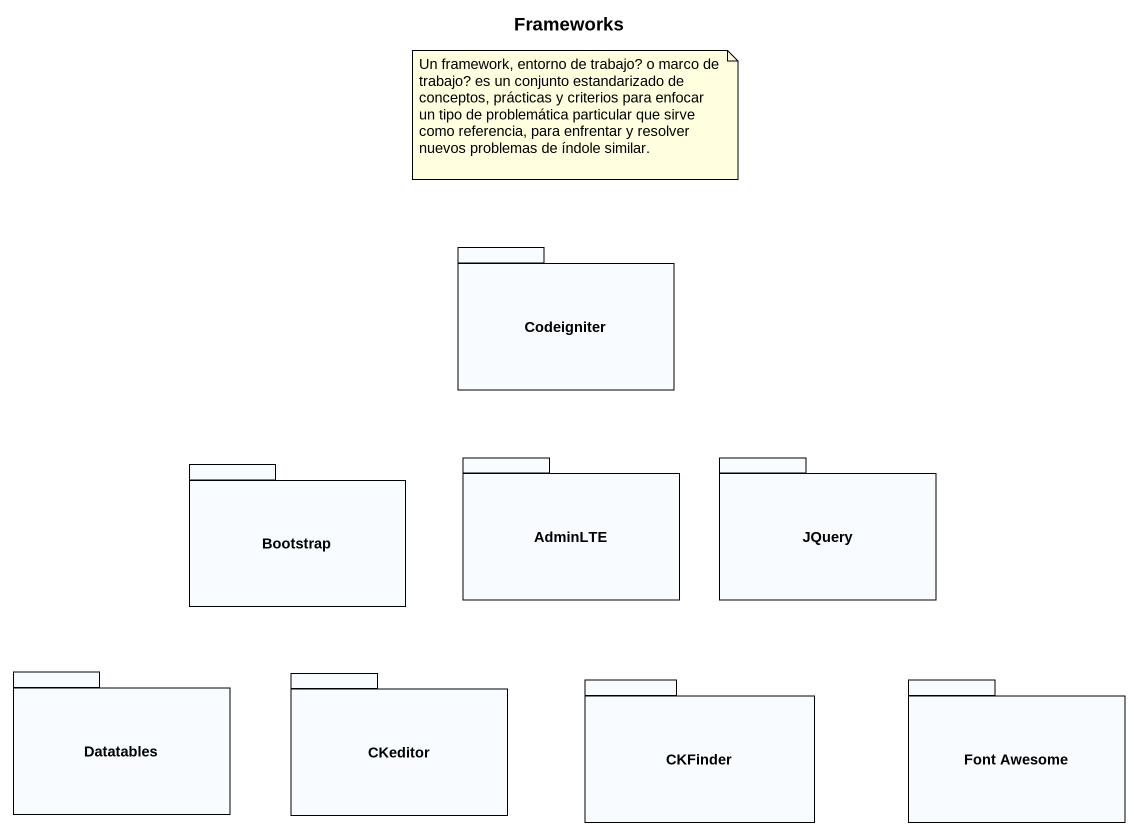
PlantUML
@startuml
title Frameworks
package Codeigniter {
}
package Bootstrap {
}
package AdminLTE {
}
package JQuery {
}
package Datatables {
}
package CKeditor {
}
package CKFinder {
}
package "Font Awesome" as Font_Awesome {
}
note as N1
  Un framework, entorno de trabajo? o marco de trabajo? es un conjunto estandarizado de conceptos, prácticas y criterios para enfocar un tipo de problemática particular que sirve como referencia, para enfrentar y resolver nuevos problemas de índole similar.
end note
@enduml
